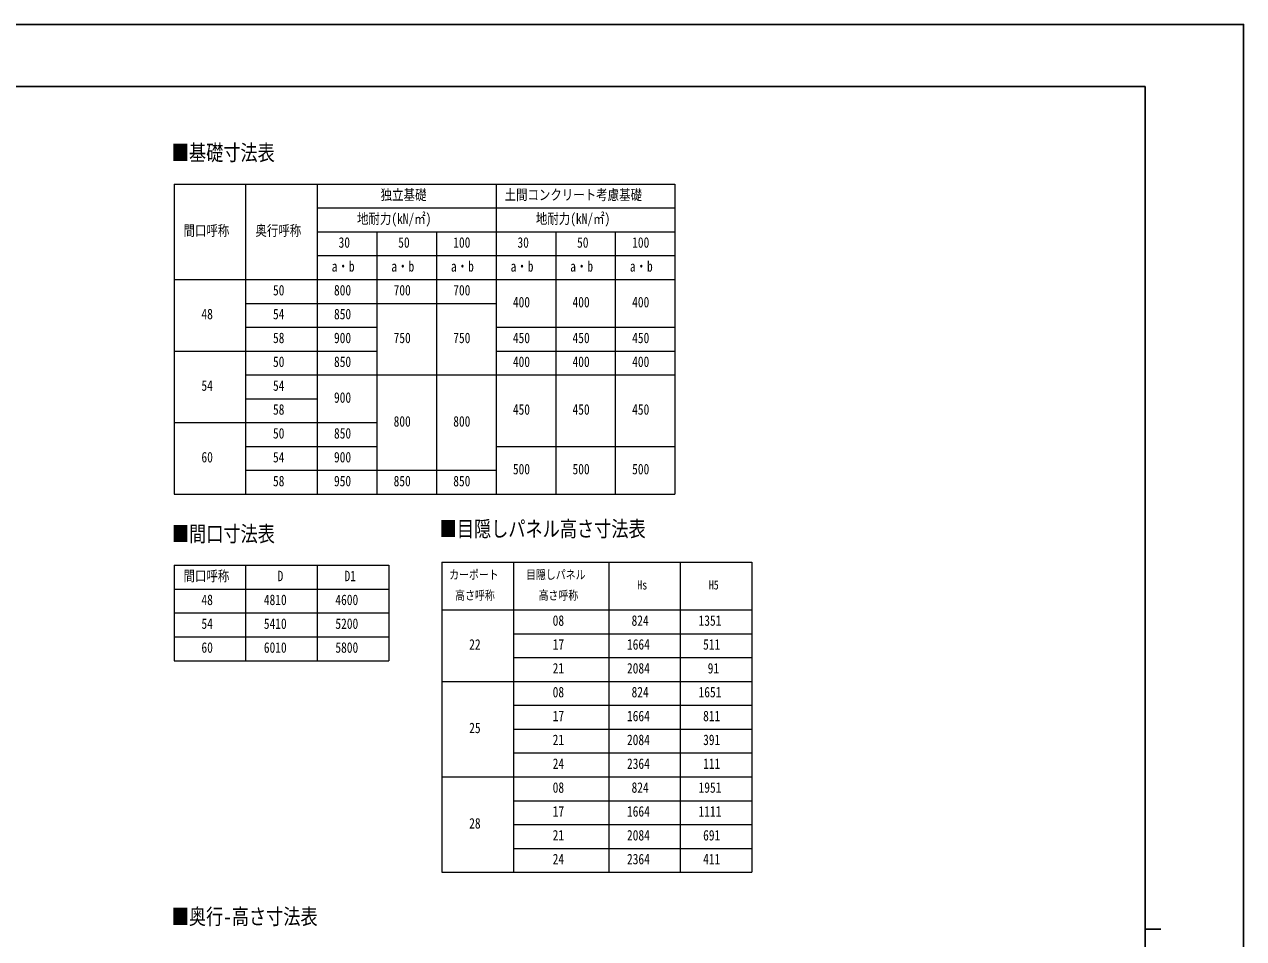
# Model space of a CAD drawing. Units: millimetres, scale not verified. Extents: x -16820 to 16820, y -11880 to 11880.
# Drawn here: x 1484 to 16820, y 382 to 11880 of the extents above; entities that cross this region are included whole.
import ezdxf
from ezdxf.enums import TextEntityAlignment as Align

# ---------------------------------------------------------------- set-up
doc = ezdxf.new("R2010")
doc.units = ezdxf.units.MM
doc.header["$LTSCALE"] = 40
doc.layers.add('0-1_TABLE1', color=7, linetype='Continuous', lineweight=18)
doc.layers.add('0-2_USER1', color=3, linetype='Continuous')
doc.layers.add('0-7_YKK_ZWAK', color=7, linetype='Continuous')
doc.styles.add('ＭＳ ゴシック', font='')
doc.styles.get('ＭＳ ゴシック').set_extended_font_data('MS Gothic')

msp = doc.modelspace()

# ---------------------------------------------------------------- linework, layer by layer
at = {"layer": '0-1_TABLE1'}
for p, q in [((3366.74, 9871.63), (9666.74, 9871.63)), ((3366.74, 9871.63), (3366.74, 5971.63)), ((5166.74, 9571.63), (9666.74, 9571.63)), ((5166.74, 9271.63), (9666.74, 9271.63)), ((5916.74, 9271.63), (5916.74, 5971.63)), ((6666.74, 9271.63), (6666.74, 5971.63)), ((8166.74, 9271.63), (8166.74, 5971.63)), ((8916.74, 9271.63), (8916.74, 5971.63)), ((5166.74, 8971.63), (9666.74, 8971.63)), ((4266.74, 8371.63), (7416.74, 8371.63)), ((4266.74, 8071.63), (5916.74, 8071.63)), ((7416.74, 8071.63), (9666.74, 8071.63)), ((3366.74, 7771.63), (5916.74, 7771.63)), ((7416.74, 7771.63), (9666.74, 7771.63)), ((4266.74, 7471.63), (9666.74, 7471.63)), ((4266.74, 7171.63), (5166.74, 7171.63)), ((3366.74, 6871.63), (5916.74, 6871.63)), ((4266.74, 6571.63), (5916.74, 6571.63)), ((7416.74, 6571.63), (9666.74, 6571.63)), ((4266.74, 6271.63), (7416.74, 6271.63)), ((3366.74, 5077.43), (6066.74, 5077.43)), ((3366.74, 5077.43), (3366.74, 3877.43)), ((4266.74, 5077.43), (4266.74, 3877.43)), ((5166.74, 5077.43), (5166.74, 3877.43)), ((6066.74, 5077.43), (6066.74, 3877.43)), ((6734.68, 5116.66), (10634.68, 5116.66)), ((6734.68, 5116.66), (6734.68, 1216.66)), ((7634.68, 5116.66), (7634.68, 1216.66)), ((8834.68, 5116.66), (8834.68, 1216.66)), ((9734.68, 5116.66), (9734.68, 1216.66)), ((10634.68, 5116.66), (10634.68, 1216.66)), ((3366.74, 4777.43), (6066.74, 4777.43)), ((3366.74, 4477.43), (6066.74, 4477.43)), ((6734.68, 4516.66), (10634.68, 4516.66)), ((3366.74, 4177.43), (6066.74, 4177.43)), ((7634.68, 4216.66), (10634.68, 4216.66)), ((3366.74, 3877.43), (6066.74, 3877.43)), ((7634.68, 3916.66), (10634.68, 3916.66)), ((6734.68, 3616.66), (10634.68, 3616.66)), ((7634.68, 3316.66), (10634.68, 3316.66)), ((7634.68, 3016.66), (10634.68, 3016.66)), ((7634.68, 2716.66), (10634.68, 2716.66)), ((6734.68, 2416.66), (10634.68, 2416.66)), ((7634.68, 2116.66), (10634.68, 2116.66)), ((7634.68, 1816.66), (10634.68, 1816.66)), ((7634.68, 1516.66), (10634.68, 1516.66)), ((6734.68, 1216.66), (10634.68, 1216.66))]:
    msp.add_line(p, q, dxfattribs=at)
for points in [[(4266.74, 9871.63), (4266.74, 8371.63), (4266.74, 7771.63), (4266.74, 5971.63)], [(5166.74, 9871.63), (5166.74, 8071.63), (5166.74, 5971.63)], [(7416.74, 9871.63), (7416.74, 8071.63), (7416.74, 7471.63), (7416.74, 5971.63)], [(9666.74, 9871.63), (9666.74, 9271.63), (9666.74, 5971.63)], [(3366.74, 8671.63), (5916.74, 8671.63), (6666.74, 8671.63), (9666.74, 8671.63)], [(3366.74, 5971.63), (4266.74, 5971.63), (9666.74, 5971.63)]]:
    msp.add_lwpolyline(points, dxfattribs=at)
at = {"layer": '0-7_YKK_ZWAK'}
for p, q in [((15580.08, 11100), (-15619.92, 11100)), ((15580.08, 11100), (15580.08, -10100)), ((15580.08, 500), (15780.08, 500))]:
    msp.add_line(p, q, dxfattribs=at)
msp.add_lwpolyline([(-16820, -11880), (16820, -11880), (16820, 11880), (-16820, 11880)], close=True, dxfattribs=at)

# ---------------------------------------------------------------- texts
at = {"layer": '0-1_TABLE1', "style": 'ＭＳ ゴシック', "width": 0.8}
for s, height, p in [('独立基礎', 132, (5965.34, 9631.63)), ('土間コンクリート考慮基礎', 132, (7524.14, 9631.63)), ('地耐力(kN/㎡)', 132, (5667.74, 9331.63)), ('地耐力(kN/㎡)', 132, (7917.74, 9331.63)), ('間口呼称', 132, (3485.54, 9181.63)), ('奥行呼称', 132, (4390.34, 9181.63)), ('30', 132, (5436.14, 9031.63)), ('50', 132, (6186.14, 9031.63)), ('100', 132, (6878.54, 9031.63)), ('30', 132, (7686.14, 9031.63)), ('50', 132, (8436.14, 9031.63)), ('100', 132, (9128.54, 9031.63)), ('a・b', 132, (5349.74, 8731.63)), ('a・b', 132, (6099.74, 8731.63)), ('a・b', 132, (6849.74, 8731.63)), ('a・b', 132, (7599.74, 8731.63)), ('a・b', 132, (8349.74, 8731.63)), ('a・b', 132, (9099.74, 8731.63)), ('50', 132, (4611.14, 8431.63)), ('800', 132, (5378.54, 8431.63)), ('700', 132, (6128.54, 8431.63)), ('700', 132, (6878.54, 8431.63)), ('400', 132, (7628.54, 8281.63)), ('400', 132, (8378.54, 8281.63)), ('400', 132, (9128.54, 8281.63)), ('48', 132, (3711.14, 8131.63)), ('54', 132, (4611.14, 8131.63)), ('850', 132, (5378.54, 8131.63)), ('58', 132, (4611.14, 7831.63)), ('900', 132, (5378.54, 7831.63)), ('750', 132, (6128.54, 7831.63)), ('750', 132, (6878.54, 7831.63)), ('450', 132, (7628.54, 7831.63)), ('450', 132, (8378.54, 7831.63)), ('450', 132, (9128.54, 7831.63)), ('50', 132, (4611.14, 7531.63)), ('850', 132, (5378.54, 7531.63)), ('400', 132, (7628.54, 7531.63)), ('400', 132, (8378.54, 7531.63)), ('400', 132, (9128.54, 7531.63)), ('54', 132, (3711.14, 7231.63)), ('54', 132, (4611.14, 7231.63)), ('900', 132, (5378.54, 7081.63)), ('58', 132, (4611.14, 6931.63)), ('450', 132, (7628.54, 6931.63)), ('450', 132, (8378.54, 6931.63)), ('450', 132, (9128.54, 6931.63)), ('800', 132, (6128.54, 6781.63)), ('800', 132, (6878.54, 6781.63)), ('50', 132, (4611.14, 6631.63)), ('850', 132, (5378.54, 6631.63)), ('60', 132, (3711.14, 6331.63)), ('54', 132, (4611.14, 6331.63)), ('900', 132, (5378.54, 6331.63)), ('500', 132, (7628.54, 6181.63)), ('500', 132, (8378.54, 6181.63)), ('500', 132, (9128.54, 6181.63)), ('58', 132, (4611.14, 6031.63)), ('950', 132, (5378.54, 6031.63)), ('850', 132, (6128.54, 6031.63)), ('850', 132, (6878.54, 6031.63)), ('間口呼称', 132, (3485.54, 4837.43)), ('D', 132, (4668.74, 4837.43)), ('D1', 132, (5511.14, 4837.43)), ('カーポート', 114.2, (6827.45, 4868.59)), ('目隠しパネル', 114.2, (7794.37, 4868.59)), ('高さ呼称', 114.2, (6902.22, 4608.97)), ('高さ呼称', 114.2, (7952.22, 4608.97)), ('Hs', 114.2, (9193.3, 4738.78)), ('H5', 114.2, (10093.3, 4738.78)), ('48', 132, (3711.14, 4537.43)), ('4810', 132, (4495.94, 4537.43)), ('4600', 132, (5395.94, 4537.43)), ('54', 132, (3711.14, 4237.43)), ('5410', 132, (4495.94, 4237.43)), ('5200', 132, (5395.94, 4237.43)), ('08', 132, (8129.08, 4276.66)), ('824', 132, (9121.48, 4276.66)), ('1351', 132, (9963.88, 4276.66)), ('22', 132, (7079.08, 3976.66)), ('17', 132, (8129.08, 3976.66)), ('1664', 132, (9063.88, 3976.66)), ('511', 132, (10021.48, 3976.66)), ('60', 132, (3711.14, 3937.43)), ('6010', 132, (4495.94, 3937.43)), ('5800', 132, (5395.94, 3937.43)), ('21', 132, (8129.08, 3676.66)), ('2084', 132, (9063.88, 3676.66)), ('91', 132, (10079.08, 3676.66)), ('08', 132, (8129.08, 3376.66)), ('824', 132, (9121.48, 3376.66)), ('1651', 132, (9963.88, 3376.66)), ('17', 132, (8129.08, 3076.66)), ('1664', 132, (9063.88, 3076.66)), ('811', 132, (10021.48, 3076.66)), ('25', 132, (7079.08, 2926.66)), ('21', 132, (8129.08, 2776.66)), ('2084', 132, (9063.88, 2776.66)), ('391', 132, (10021.48, 2776.66)), ('24', 132, (8129.08, 2476.66)), ('2364', 132, (9063.88, 2476.66)), ('111', 132, (10021.48, 2476.66)), ('08', 132, (8129.08, 2176.66)), ('824', 132, (9121.48, 2176.66)), ('1951', 132, (9963.88, 2176.66)), ('17', 132, (8129.08, 1876.66)), ('1664', 132, (9063.88, 1876.66)), ('1111', 132, (9963.88, 1876.66)), ('28', 132, (7079.08, 1726.66)), ('21', 132, (8129.08, 1576.66)), ('2084', 132, (9063.88, 1576.66)), ('691', 132, (10021.48, 1576.66)), ('24', 132, (8129.08, 1276.66)), ('2364', 132, (9063.88, 1276.66)), ('411', 132, (10021.48, 1276.66))]:
    msp.add_text(s, height=height, dxfattribs=at).set_placement(p, align=Align.BOTTOM_LEFT)
at = {"layer": '0-2_USER1', "style": 'ＭＳ ゴシック', "width": 0.8}
for s, p in [('■基礎寸法表', (3337.94, 10108.54)), ('■間口寸法表', (3339.37, 5314.34)), ('■目隠しパネル高さ寸法表', (6707.38, 5377.15)), ('■奥行-高さ寸法表', (3337.23, 500.76))]:
    msp.add_text(s, height=197.9, dxfattribs=at).set_placement(p, align=Align.BOTTOM_LEFT)

doc.saveas('drawing.dxf')
